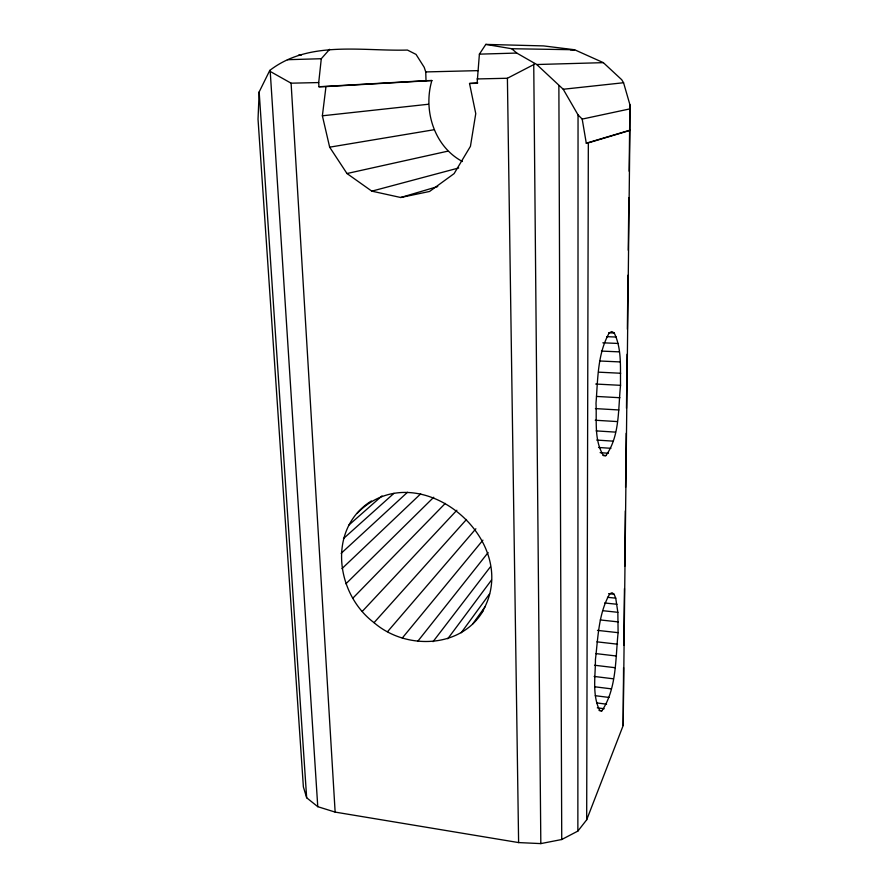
<?xml version="1.0" encoding="UTF-8"?>
<svg xmlns="http://www.w3.org/2000/svg" width="888" height="888" viewBox="0 0 888 888"><rect width="100%" height="100%" fill="white"/><g stroke="black" fill="none" stroke-linecap="round" stroke-linejoin="round"><path stroke-width="1.33" d="M329.637 49.295L321.29 58.719L318.714 82.562L318.947 86.747L426.018 80.664L425.741 71.928L424.209 67.31L416.039 54.401L407.448 50.061C361.782 51.382 308.946 40.149 269.774 70.43L259.163 91.941L258.031 119.214L303.374 786.901L306.66 797.768L317.771 806.681L335.142 812.098L518.614 842.579L540.825 843.6L561.738 839.515L577.866 831.09L578.044 114.896L563.225 89.255L536.741 64.524L516.761 53.058L511.699 48.729L485.814 44.4L479.398 54.146L477.111 83.306L469.53 83.472L475.757 113.631L470.44 146.331L454.112 173.615L429.581 191.464L400.732 197.502L371.817 191.153L346.975 173.526L329.659 147.175L322.377 115.795L325.974 86.591L431.868 80.531C423.01 110.345 434.132 146.442 462.404 161.505M577.866 831.09L586.679 819.813L588.333 142.868L629.914 130.425L629.903 104.662L623.565 82.739L621.722 79.731L603.341 62.648L574.603 49.75L543.589 45.91L485.814 44.4M618.104 632.667L617.848 612.309L615.739 598.157L614.074 594.239L612.065 592.74L609.801 593.795C598.445 613.43 598.09 637.418 595.437 659.451C595.471 676.234 592.007 694.871 599.666 710.422L601.831 710.888C616.871 688.622 615.384 658.641 618.104 632.667L597.469 630.369M620.546 385.325C620.157 367.943 622.033 349.084 614.23 333.011L611.843 331.557L609.279 332.834C597.335 353.924 597.879 379.664 596.003 403.219C596.88 420.413 593.861 440.204 603.385 455.422L605.86 455.666C620.068 435.93 618.048 408.635 620.546 385.325L595.715 384.038M623.565 667.598L623.176 725.518L586.679 819.813M623.809 645.41L624.453 588.566M624.708 566.378L625.33 510.922M625.596 487.346L626.207 433.266M626.484 408.314L627.095 354.234M627.372 329.281L627.983 275.202M628.26 250.25L628.859 197.558M629.148 171.218L629.903 104.662M623.176 725.518L629.914 130.425M483.494 610.223C461.438 648.906 405.55 650.083 374.048 622.666C335.708 593.928 327.062 528.671 371.406 500.954M481.884 612.465C524.963 540.725 417.26 451.271 357.298 513.209M477.023 78.954L507.403 78.255L533.744 64.602L534.487 63.47M472.749 623.887L484.892 607.037M461.194 632.767L489.61 593.828M447.763 638.772L491.519 580.03M433.033 641.669L490.276 566.977M417.671 641.402L488.1 552.569M402.297 638.017L482.917 540.159M387.557 631.668L475.879 528.782M374.048 622.666L466.511 519.447M362.304 611.355L456.865 510.234M352.802 598.223L445.276 503.396M345.92 583.782L433.744 497.247M341.969 568.62L420.668 493.85M341.125 553.357L407.47 492.285M343.456 538.616L393.939 493.34M348.906 525.041L382.007 495.881M578.044 114.896L582.195 119.092L586.28 143.201L629.858 130.203M400.732 197.502L437.751 186.547M371.817 191.153L458.708 167.965M346.975 173.526L447.696 151.193M582.195 119.092L629.969 108.869M329.659 147.175L433.766 129.781M586.28 143.201L588.333 142.868M322.377 115.795L428.305 104.262M563.225 89.255L623.565 82.739M469.53 83.472L477.755 82.906M570.473 49.872L574.603 49.75L511.699 48.729M287.446 59.707L321.29 58.719M479.398 54.146L516.761 53.058M536.741 64.524L603.341 62.648M425.741 71.928L478.11 70.629M269.774 70.43L270.218 71.451L291.098 83.183L318.714 82.562M426.018 80.664L431.868 80.531M318.947 86.747L325.974 86.591M298.49 55.145L301.232 55.145M608.713 332.789L614.23 333.011M606.659 336.663L616.339 337.052M602.852 342.812L618.092 343.445M601.442 351.082L619.424 351.87M599.555 360.983L620.29 361.938M598.534 372.161L620.668 373.249M596.503 396.437L619.935 397.724M595.415 408.602L618.869 409.956M595.238 420.235L617.371 421.578M596.159 430.891L615.506 432.123M596.736 440.071L613.331 441.158M598.534 447.474L610.933 448.307M600.122 452.669L608.413 453.235M603.096 455.477L605.86 455.666M608.58 593.672L614.074 594.239M607.47 597.302L615.739 598.157M604.617 602.974L617.016 604.273M602.697 610.689L617.848 612.309M600.277 619.946L618.215 621.9M596.914 641.835L617.537 644.189M595.881 653.601L616.516 656.021M594.527 665.234L615.106 667.709M594.15 676.445L613.331 678.798M594.827 686.79L611.266 688.844M595.271 695.693L608.99 697.435M596.969 702.941L606.593 704.184M597.313 707.858L604.173 708.746M599.078 710.522L601.831 710.888M259.163 91.941L306.66 797.768M270.218 71.451L317.771 806.681M291.098 83.183L335.142 812.098M507.403 78.255L518.614 842.579M533.744 64.602L540.825 843.6M558.874 85.748L561.738 839.515"/></g></svg>
